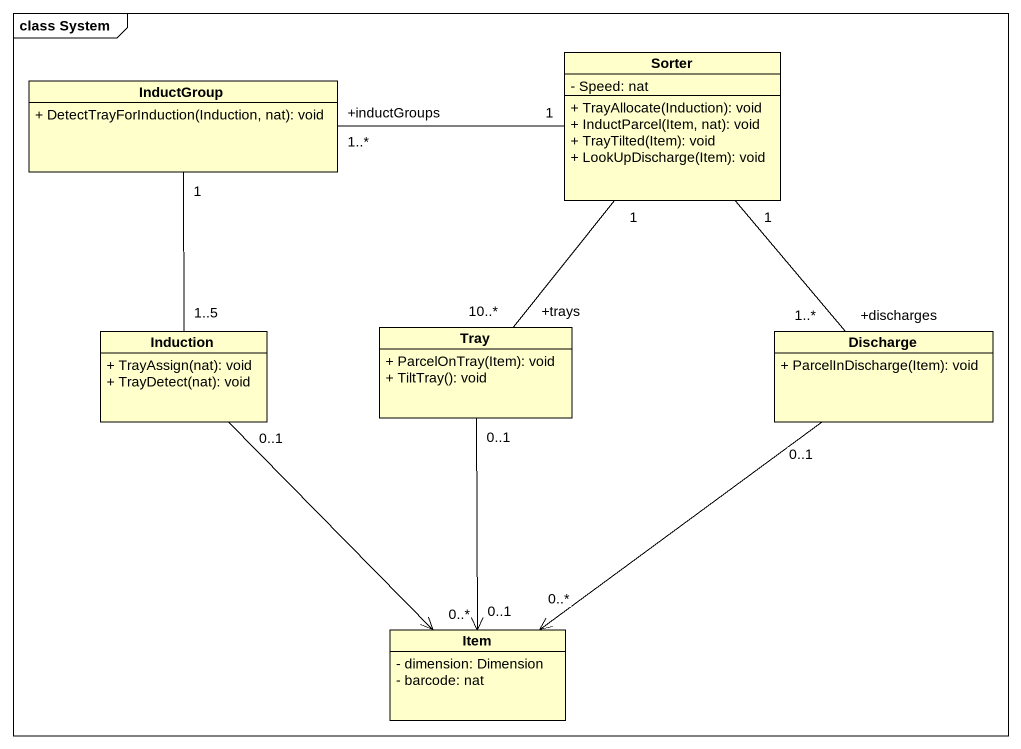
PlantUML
@startuml
mainframe class System
hide circle
hide empty members
skinparam classAttributeIconSize 0
class Sorter {
  - Speed: nat
  + TrayAllocate(Induction): void
  + InductParcel(Item, nat): void
  + TrayTilted(Item): void
  + LookUpDischarge(Item): void
}
class InductGroup {
  + DetectTrayForInduction(Induction, nat): void
}
class Induction {
  + TrayAssign(nat): void
  + TrayDetect(nat): void
}
class Tray {
  + ParcelOnTray(Item): void
  + TiltTray(): void
}
class Discharge {
  + ParcelInDischarge(Item): void
}
class Item {
  - dimension: Dimension
  - barcode: nat
}
Sorter "1" -left- "+inductGroups\n1..*" InductGroup
Sorter "1" -- "+trays\n10..*" Tray
Sorter "1" -- "+discharges\n1..*" Discharge
InductGroup "1" -- "1..5" Induction
Induction "0..1" --> "0..*" Item
Tray "0..1" --> "0..1" Item
Discharge "0..1" --> "0..*" Item
@enduml
